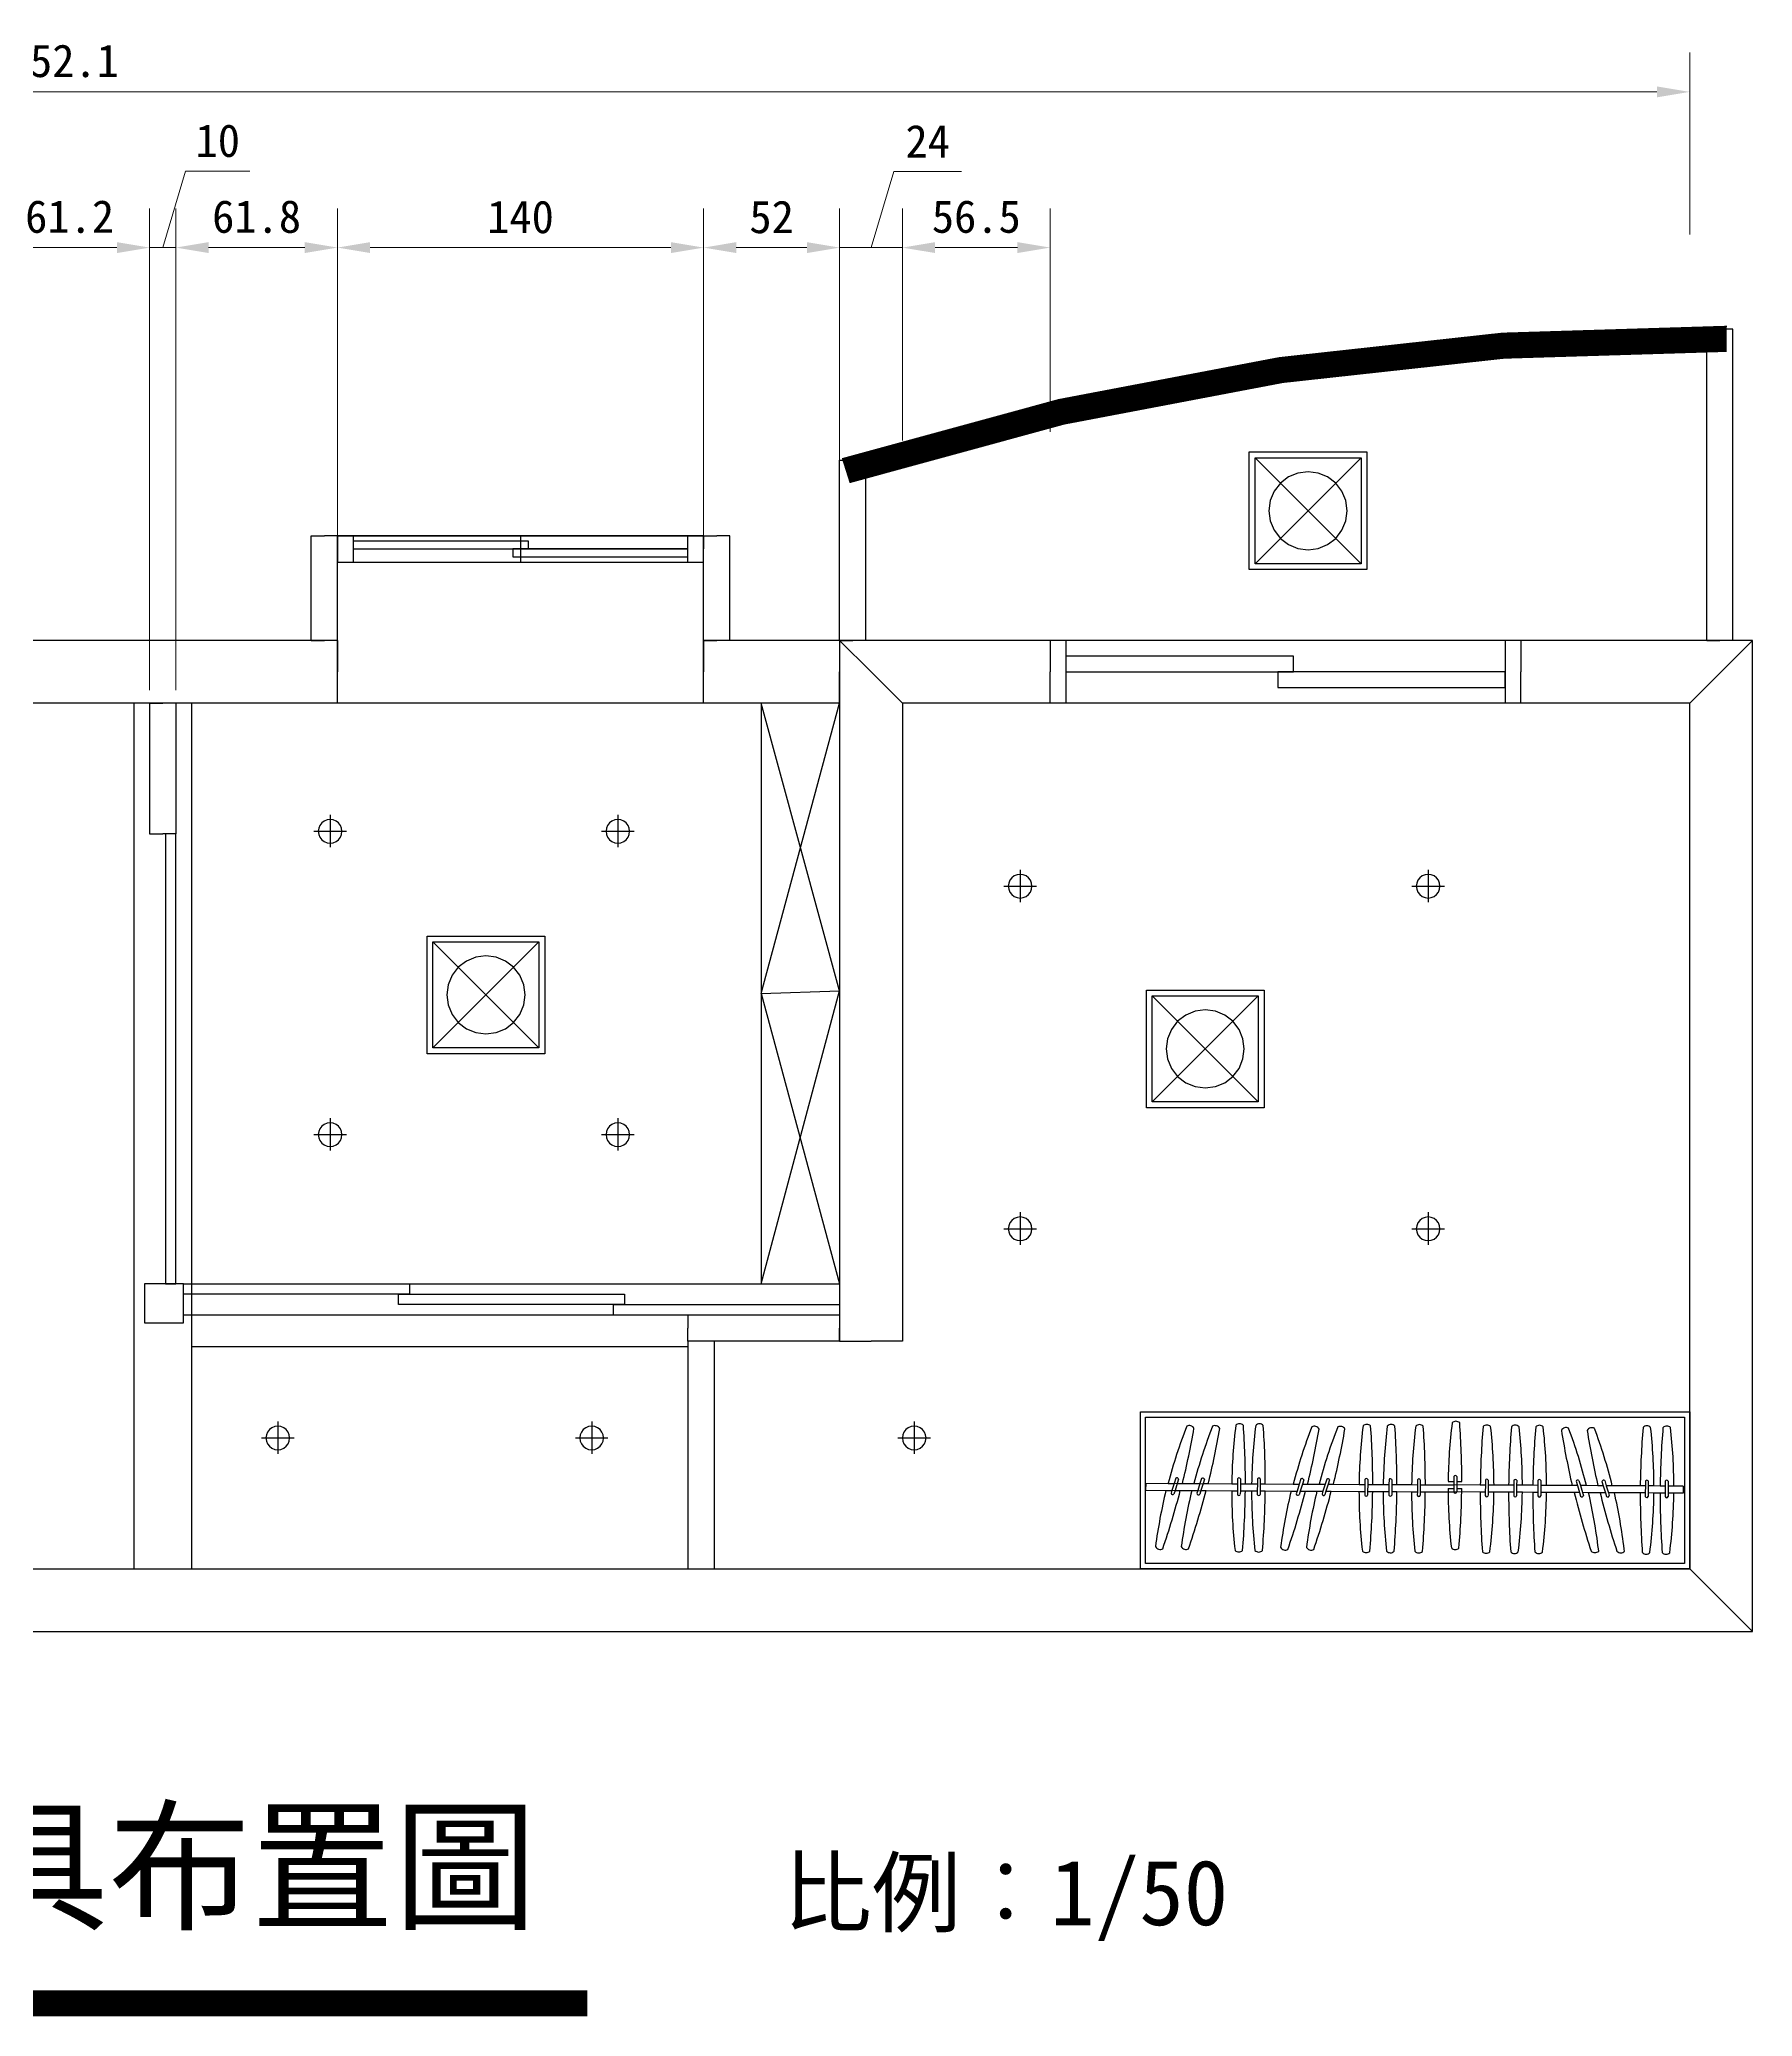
# Model space of a CAD drawing. Header units: centimetres. Extents: x 1534 to 2956, y 2480 to 3236.
# Drawn here: x 2301 to 2956, y 2480 to 3236 of the extents above; entities that cross this region are included whole.
import ezdxf

# ---------------------------------------------------------------- set-up
doc = ezdxf.new("R2010")
doc.units = ezdxf.units.CM
doc.header["$PDMODE"] = 35
for name, color, linetype in [('傢俱', 7, 'Continuous'), ('填充線', 7, 'Continuous'), ('墻體', 7, 'Continuous'), ('尺寸線', 7, 'Continuous'), ('文字', 7, 'Continuous'), ('門窗', 7, 'Continuous')]:
    doc.layers.add(name, color=color, linetype=linetype)
doc.styles.get("Standard").update_dxf_attribs({"font": 'ARIAL.TTF'})
doc.styles.add('文2.5', font='KAIU.TTF', dxfattribs={"height": 2.5})
doc.styles.add('文5', font='KAIU.TTF', dxfattribs={"height": 5})
doc.dimstyles.new('DIM2.5', dxfattribs={"dimtxt": 2.5, "dimasz": 2.5, "dimexe": 3, "dimexo": 1, "dimgap": 1, "dimtad": 1, "dimdec": 1, "dimdsep": 46, "dimtxsty": '文2.5', "dimcen": 2.5, "dimadec": 0, "dimazin": 0, "dimtfac": 1, "dimtdec": 1, "dimtmove": 0, "dimatfit": 3, "dimfxl": 1, "dimlwd": 15, "dimlwe": 15, "dimarcsym": 0})

# ---------------------------------------------------------------- blocks, each defined once
blk = doc.blocks.new('衣架')
for p, q in [((0.01, 2.7), (0, 0)), ((0, 0), (32.89, -0.19)), ((0.01, 2.7), (32.91, 2.51)), ((8.6, 2.64), (10.9, 2.63)), ((10.9, 2.63), (10.06, -0.07)), ((11.51, 4.58), (10.9, 2.63)), ((12.07, 2.62), (11.23, -0.07)), ((12.58, 4.25), (12.07, 2.62)), ((12.07, 2.62), (14.08, 2.61)), ((14.08, 2.61), (18.47, 2.59)), ((18.47, 2.59), (20.77, 2.58)), ((20.77, 2.58), (19.93, -0.12)), ((21.38, 4.53), (20.77, 2.58)), ((21.94, 2.57), (21.1, -0.13)), ((22.45, 4.2), (21.94, 2.57)), ((21.94, 2.57), (23.95, 2.56)), ((32.91, 2.51), (35.11, 2.5)), ((35.11, 2.5), (35.09, -0.2)), ((35.12, 4.4), (35.11, 2.5)), ((36.22, 2.49), (36.21, -0.21)), ((36.23, 4.4), (36.22, 2.49)), ((36.22, 2.49), (38.15, 2.48)), ((38.15, 2.48), (40.52, 2.47)), ((40.52, 2.47), (42.72, 2.46)), ((42.72, 2.46), (42.7, -0.24)), ((42.73, 4.36), (42.72, 2.46)), ((43.83, 2.45), (43.82, -0.25)), ((43.84, 4.36), (43.83, 2.45)), ((43.83, 2.45), (45.76, 2.44)), ((45.76, 2.44), (56.46, 2.38)), ((56.46, 2.38), (58.76, 2.37)), ((58.76, 2.37), (57.92, -0.32)), ((59.37, 4.32), (58.76, 2.37)), ((59.93, 2.36), (59.09, -0.33)), ((60.44, 3.99), (59.93, 2.36)), ((59.93, 2.36), (61.94, 2.35)), ((61.94, 2.35), (66.33, 2.33)), ((66.33, 2.33), (68.63, 2.32)), ((68.63, 2.32), (67.79, -0.38)), ((69.24, 4.27), (68.63, 2.32)), ((69.8, 2.31), (68.95, -0.38)), ((70.3, 3.94), (69.8, 2.31)), ((69.8, 2.31), (71.81, 2.3)), ((71.81, 2.3), (81.59, 2.25)), ((81.59, 2.25), (83.78, 2.24)), ((83.78, 2.24), (83.77, -0.46)), ((83.79, 4.14), (83.78, 2.24)), ((84.9, 2.23), (84.88, -0.47)), ((84.91, 4.13), (84.9, 2.23)), ((84.9, 2.23), (86.83, 2.22)), ((86.83, 2.22), (90.84, 2.2)), ((90.84, 2.2), (91.39, 2.19)), ((91.39, 2.19), (93.04, 2.19)), ((93.04, 2.19), (93.02, -0.51)), ((93.05, 4.09), (93.04, 2.19)), ((94.15, 2.18), (94.14, -0.52)), ((94.16, 4.08), (94.15, 2.18)), ((94.15, 2.18), (96.08, 2.17)), ((96.08, 2.17), (101.7, 2.14)), ((101.7, 2.14), (103.89, 2.13)), ((103.89, 2.13), (103.88, -0.57)), ((103.9, 4.03), (103.89, 2.13)), ((105.01, 2.12), (104.99, -0.58)), ((105.02, 4.02), (105.01, 2.12)), ((105.01, 2.12), (106.94, 2.11)), ((106.94, 2.11), (117.82, 2.05)), ((115.61, 0.71), (117.81, 0.7)), ((115.63, 3.41), (117.83, 3.4)), ((117.83, 3.4), (117.81, 0.7)), ((117.81, 0.7), (117.81, -0.65)), ((127.95, 2), (117.82, 2.05)), ((117.84, 5.3), (117.83, 3.4)), ((118.93, 0.69), (118.92, -0.66)), ((118.95, 3.39), (118.93, 0.69)), ((118.93, 0.69), (120.86, 0.68)), ((118.96, 5.3), (118.95, 3.39)), ((118.95, 3.39), (120.87, 3.38)), ((129.88, 1.99), (127.95, 2)), ((129.88, 1.99), (129.86, -0.71)), ((129.89, 3.89), (129.88, 1.99)), ((130.99, 1.98), (130.98, -0.72)), ((131, 3.88), (130.99, 1.98)), ((133.19, 1.97), (130.99, 1.98)), ((138.8, 1.94), (133.19, 1.97)), ((140.73, 1.93), (138.8, 1.94)), ((140.73, 1.93), (140.72, -0.77)), ((140.74, 3.83), (140.73, 1.93)), ((141.85, 1.92), (141.82, -2.13)), ((141.86, 3.82), (141.85, 1.92)), ((143.49, 1.91), (141.85, 1.92)), ((144.04, 1.91), (143.49, 1.91)), ((148.06, 1.89), (144.04, 1.91)), ((149.98, 1.88), (148.06, 1.89)), ((149.98, 1.88), (149.97, -0.82)), ((149.99, 3.78), (149.98, 1.88)), ((151.1, 1.87), (151.09, -0.83)), ((151.11, 3.77), (151.1, 1.87)), ((153.3, 1.86), (151.1, 1.87)), ((163.08, 1.81), (153.3, 1.86)), ((165.09, 1.79), (163.08, 1.81)), ((164.6, 3.43), (165.09, 1.79)), ((165.09, 1.79), (165.9, -0.91)), ((165.67, 3.75), (166.26, 1.79)), ((166.26, 1.79), (167.07, -0.92)), ((168.56, 1.78), (166.26, 1.79)), ((172.94, 1.75), (168.56, 1.78)), ((174.95, 1.74), (172.94, 1.75)), ((174.46, 3.37), (174.95, 1.74)), ((174.95, 1.74), (175.77, -0.96)), ((175.53, 3.69), (176.12, 1.73)), ((176.12, 1.73), (176.93, -0.97)), ((178.42, 1.72), (176.12, 1.73)), ((189.12, 1.66), (178.42, 1.72)), ((191.05, 1.65), (189.12, 1.66)), ((191.05, 1.65), (191.04, -1.05)), ((191.06, 3.56), (191.05, 1.65)), ((192.17, 1.65), (192.15, -1.05)), ((192.18, 3.55), (192.17, 1.65)), ((194.36, 1.64), (192.17, 1.65)), ((196.73, 1.62), (194.36, 1.64)), ((198.66, 1.61), (196.73, 1.62)), ((198.66, 1.61), (198.65, -1.09)), ((198.67, 3.52), (198.66, 1.61)), ((199.78, 1.61), (199.76, -1.09)), ((199.79, 3.51), (199.78, 1.61)), ((201.97, 1.59), (199.78, 1.61)), ((205.57, 1.58), (201.97, 1.59)), ((205.57, 1.58), (205.55, -1.12)), ((7.77, -0.05), (10.06, -0.07)), ((10.06, -0.07), (9.74, -1.1)), ((11.23, -0.07), (10.8, -1.44)), ((11.23, -0.07), (13.25, -0.08)), ((13.25, -0.08), (17.64, -0.11)), ((17.64, -0.11), (19.93, -0.12)), ((19.93, -0.12), (19.6, -1.16)), ((21.1, -0.13), (20.67, -1.49)), ((21.1, -0.13), (23.12, -0.14)), ((32.89, -0.19), (35.09, -0.2)), ((35.09, -0.2), (35.08, -1.55)), ((36.21, -0.21), (36.2, -1.56)), ((36.21, -0.21), (38.14, -0.22)), ((38.14, -0.22), (40.5, -0.23)), ((40.5, -0.23), (42.7, -0.24)), ((42.7, -0.24), (42.69, -1.59)), ((43.82, -0.25), (43.81, -1.6)), ((43.82, -0.25), (45.75, -0.26)), ((45.75, -0.26), (55.63, -0.31)), ((55.63, -0.31), (57.92, -0.32)), ((57.92, -0.32), (57.6, -1.36)), ((59.09, -0.33), (58.66, -1.69)), ((59.09, -0.33), (61.11, -0.34)), ((61.11, -0.34), (65.5, -0.37)), ((65.5, -0.37), (67.79, -0.38)), ((67.79, -0.38), (67.46, -1.42)), ((68.95, -0.38), (68.53, -1.75)), ((68.95, -0.38), (70.98, -0.4)), ((70.98, -0.4), (81.57, -0.45)), ((81.57, -0.45), (83.77, -0.46)), ((83.77, -0.46), (83.76, -1.82)), ((84.88, -0.47), (86.82, -0.48)), ((84.88, -0.47), (84.88, -1.82)), ((86.82, -0.48), (90.82, -0.5)), ((90.82, -0.5), (91.38, -0.51)), ((91.38, -0.51), (93.02, -0.51)), ((93.02, -0.51), (93.01, -1.87)), ((94.14, -0.52), (94.13, -1.87)), ((94.14, -0.52), (96.07, -0.53)), ((96.07, -0.53), (101.68, -0.56)), ((101.68, -0.56), (103.88, -0.57)), ((103.88, -0.57), (103.87, -1.93)), ((104.99, -0.58), (104.98, -1.93)), ((104.99, -0.58), (106.92, -0.59)), ((106.92, -0.59), (117.81, -0.65)), ((127.93, -0.7), (117.81, -0.65)), ((129.86, -0.71), (127.93, -0.7)), ((129.86, -0.71), (129.85, -2.07)), ((130.98, -0.72), (130.97, -2.07)), ((133.18, -0.73), (130.98, -0.72)), ((138.78, -0.76), (133.18, -0.73)), ((140.72, -0.77), (138.78, -0.76)), ((140.72, -0.77), (140.71, -2.12)), ((143.48, -0.79), (141.83, -0.78)), ((149.97, -0.82), (143.48, -0.79)), ((144.03, -0.79), (143.48, -0.79)), ((148.04, -0.81), (144.03, -0.79)), ((149.97, -0.82), (148.04, -0.81)), ((149.97, -0.82), (149.96, -2.18)), ((151.09, -0.83), (151.08, -2.18)), ((153.29, -0.84), (151.09, -0.83)), ((163.88, -0.9), (153.29, -0.84)), ((165.9, -0.91), (163.88, -0.9)), ((165.9, -0.91), (166.31, -2.28)), ((167.07, -0.92), (167.38, -1.96)), ((169.36, -0.93), (167.07, -0.92)), ((173.74, -0.95), (169.36, -0.93)), ((175.77, -0.96), (173.74, -0.95)), ((175.77, -0.96), (176.18, -2.33)), ((176.93, -0.97), (177.25, -2.01)), ((179.22, -0.98), (176.93, -0.97)), ((189.1, -1.04), (179.22, -0.98)), ((191.04, -1.05), (189.1, -1.04)), ((191.04, -1.05), (191.03, -2.4)), ((192.15, -1.05), (192.14, -2.4)), ((194.35, -1.06), (192.15, -1.05)), ((196.71, -1.08), (194.35, -1.06)), ((198.65, -1.09), (196.71, -1.08)), ((198.65, -1.09), (198.64, -2.44)), ((199.76, -1.09), (199.75, -2.44)), ((201.96, -1.11), (199.76, -1.09)), ((205.55, -1.12), (201.96, -1.11))]:
    blk.add_line(p, q)
for centre, radius, start, end in [((202.14, -48.15), 200.09, 158.70148, 165.2937), ((-292.32, 77.44), 315.41, 346.27713, 350.18439), ((16.67, 22.74), 2.02, 27.17913, 118.15986), ((212.01, -48.21), 200.09, 158.70148, 165.2937), ((-282.46, 77.38), 315.41, 346.27713, 350.18439), ((26.53, 22.69), 2.02, 27.17913, 118.15986), ((239.81, -0.66), 206.92, 172.91492, 179.12298), ((35.9, 23.44), 2.02, 44.19918, 135.17992), ((-274.84, 2.51), 312.99, 359.99574, 4.09388), ((247.42, -0.7), 206.92, 172.91492, 179.12298), ((43.51, 23.4), 2.02, 44.19918, 135.17992), ((-267.23, 2.46), 312.99, 359.99574, 4.09388), ((250, -48.41), 200.09, 158.70148, 165.2937), ((-244.46, 77.18), 315.41, 346.27713, 350.18439), ((64.53, 22.48), 2.02, 27.17913, 118.15986), ((259.86, -48.47), 200.09, 158.70148, 165.2937), ((-234.6, 77.12), 315.41, 346.27713, 350.18439), ((74.39, 22.43), 2.02, 27.17913, 118.15986), ((288.48, -0.92), 206.92, 172.91492, 179.12298), ((84.58, 23.18), 2.02, 44.19918, 135.17992), ((-226.16, 2.24), 312.99, 359.99574, 4.09388), ((297.74, -0.97), 206.92, 172.91492, 179.12298), ((93.83, 23.13), 2.02, 44.19918, 135.17992), ((-216.91, 2.19), 312.99, 359.99574, 4.09388), ((308.59, -1.03), 206.92, 172.91492, 179.12298), ((104.69, 23.07), 2.02, 44.19918, 135.17992), ((-206.05, 2.13), 312.99, 359.99574, 4.09388), ((322.53, 0.25), 206.92, 172.91492, 179.12298), ((118.62, 24.34), 2.02, 44.19918, 135.17992), ((-192.11, 3.41), 312.99, 359.99574, 4.09388), ((440.95, -1.83), 313.03, 175.2022, 179.30009), ((130.46, 22.93), 2.02, 44.19918, 135.17992), ((-73.69, 1.34), 206.88, 0.17288, 6.3815), ((451.8, -1.89), 313.03, 175.2022, 179.30009), ((141.31, 22.87), 2.02, 44.19918, 135.17992), ((-62.84, 1.28), 206.88, 0.17288, 6.3815), ((461.06, -1.94), 313.03, 175.2022, 179.30009), ((150.56, 22.82), 2.02, 44.19918, 135.17992), ((-53.59, 1.23), 206.88, 0.17288, 6.3815), ((160.74, 21.96), 2.02, 61.21923, 152.19997), ((470.2, 72.81), 315.22, 189.1092, 193.01763), ((-25.42, -46.61), 199.92, 14.00682, 20.60187), ((170.61, 21.91), 2.02, 61.21923, 152.19997), ((480.06, 72.76), 315.22, 189.1092, 193.01763), ((-15.55, -46.67), 199.92, 14.00682, 20.60187), ((502.12, -2.16), 313.03, 175.2022, 179.30009), ((191.63, 22.6), 2.02, 44.19918, 135.17992), ((-12.52, 1.01), 206.88, 0.17288, 6.3815), ((509.73, -2.2), 313.03, 175.2022, 179.30009), ((199.24, 22.55), 2.02, 44.19918, 135.17992), ((-4.91, 0.97), 206.88, 0.17288, 6.3815), ((11.93, 4.06), 0.673, 16.64692, 128.69208), ((21.8, 4), 0.673, 16.64692, 128.69208), ((35.67, 4.02), 0.673, 33.66697, 145.71213), ((43.28, 3.98), 0.673, 33.66697, 145.71213), ((59.79, 3.8), 0.673, 16.64692, 128.69208), ((69.66, 3.74), 0.673, 16.64692, 128.69208), ((84.35, 3.76), 0.673, 33.66697, 145.71213), ((93.6, 3.71), 0.673, 33.66697, 145.71213), ((104.46, 3.65), 0.673, 33.66697, 145.71213), ((320.84, 0.83), 205.23, 180.03166, 186.40945), ((118.39, 4.93), 0.673, 33.66697, 145.71213), ((-189.62, 3.96), 310.5, 355.18493, 359.39481), ((130.44, 3.51), 0.673, 33.66697, 145.71213), ((141.3, 3.45), 0.673, 33.66697, 145.71213), ((150.55, 3.4), 0.673, 33.66697, 145.71213), ((165.24, 3.23), 0.673, 50.68702, 162.73218), ((175.11, 3.17), 0.673, 50.68702, 162.73218), ((191.62, 3.18), 0.673, 33.66697, 145.71213), ((199.23, 3.14), 0.673, 33.66697, 145.71213), ((209.71, -48.88), 207.76, 166.40856, 172.43325), ((-278.88, 75.97), 301.87, 340.98516, 345.40668), ((10.32, -1.13), 0.578, 177.75653, 327.58246), ((219.58, -48.93), 207.76, 166.40856, 172.43325), ((-269.01, 75.92), 301.87, 340.98516, 345.40668), ((20.18, -1.18), 0.578, 177.75653, 327.58246), ((238.12, -0.08), 205.23, 180.03166, 186.40945), ((35.64, -1.41), 0.578, 194.77658, 344.60252), ((-272.35, 3.06), 310.5, 355.18493, 359.39481), ((245.73, -0.12), 205.23, 180.03166, 186.40945), ((43.25, -1.45), 0.578, 194.77658, 344.60252), ((-264.74, 3.02), 310.5, 355.18493, 359.39481), ((257.57, -49.13), 207.76, 166.40856, 172.43325), ((-231.02, 75.72), 301.87, 340.98516, 345.40668), ((58.17, -1.38), 0.578, 177.75653, 327.58246), ((267.44, -49.19), 207.76, 166.40856, 172.43325), ((-221.15, 75.66), 301.87, 340.98516, 345.40668), ((68.04, -1.44), 0.578, 177.75653, 327.58246), ((286.8, -0.34), 205.23, 180.03166, 186.40945), ((84.32, -1.67), 0.578, 194.77658, 344.60252), ((-223.67, 2.8), 310.5, 355.18493, 359.39481), ((296.05, -0.39), 205.23, 180.03166, 186.40945), ((93.57, -1.72), 0.578, 194.77658, 344.60252), ((-214.42, 2.75), 310.5, 355.18493, 359.39481), ((306.9, -0.45), 205.23, 180.03166, 186.40945), ((104.43, -1.78), 0.578, 194.77658, 344.60252), ((-203.56, 2.69), 310.5, 355.18493, 359.39481), ((118.37, -0.5), 0.578, 194.77658, 344.60252), ((438.4, -1.23), 310.47, 179.90257, 184.11269), ((130.41, -1.92), 0.578, 194.77658, 344.60252), ((-72.07, 1.9), 205.26, 352.88851, 359.26574), ((449.25, -1.29), 310.47, 179.90257, 184.11269), ((141.27, -1.98), 0.578, 194.77658, 344.60252), ((-61.22, 1.84), 205.26, 352.88851, 359.26574), ((458.5, -1.34), 310.47, 179.90257, 184.11269), ((150.52, -2.03), 0.578, 194.77658, 344.60252), ((-51.96, 1.79), 205.26, 352.88851, 359.26574), ((456.68, 71.53), 301.63, 193.89483, 198.31809), ((166.8, -1.97), 0.578, 211.79663, 1.62257), ((-33.06, -47.24), 207.65, 6.86109, 12.88737), ((466.55, 71.48), 301.63, 193.89483, 198.31809), ((176.67, -2.03), 0.578, 211.79663, 1.62257), ((-23.2, -47.3), 207.65, 6.86109, 12.88737), ((499.57, -1.56), 310.47, 179.90257, 184.11269), ((191.59, -2.25), 0.578, 194.77658, 344.60252), ((-10.9, 1.57), 205.26, 352.88851, 359.26574), ((507.18, -1.6), 310.47, 179.90257, 184.11269), ((199.2, -2.29), 0.578, 194.77658, 344.60252), ((-3.29, 1.53), 205.26, 352.88851, 359.26574), ((5.57, -20.59), 2.02, 207.17913, 298.15986), ((15.43, -20.65), 2.02, 207.17913, 298.15986), ((53.42, -20.85), 2.02, 207.17913, 298.15986), ((63.29, -20.91), 2.02, 207.17913, 298.15986), ((118.35, -20.67), 2.02, 224.19918, 315.17992), ((35.63, -21.58), 2.02, 224.19918, 315.17992), ((43.24, -21.62), 2.02, 224.19918, 315.17992), ((84.3, -21.84), 2.02, 224.19918, 315.17992), ((93.56, -21.89), 2.02, 224.19918, 315.17992), ((104.41, -21.95), 2.02, 224.19918, 315.17992), ((130.18, -22.09), 2.02, 224.19918, 315.17992), ((141.03, -22.15), 2.02, 224.19918, 315.17992), ((150.29, -22.2), 2.02, 224.19918, 315.17992), ((171.79, -21.85), 2.02, 224.19918, 315.17992), ((181.65, -21.91), 2.02, 224.19918, 315.17992), ((191.35, -22.42), 2.02, 224.19918, 315.17992), ((198.96, -22.46), 2.02, 224.19918, 315.17992)]:
    blk.add_arc(centre, radius, start, end)
at = {"layer": '填充線'}
for p, q in [((173.22, -23.28), (173.1, -22.44)), ((183.09, -23.33), (182.97, -22.49))]:
    blk.add_line(p, q, dxfattribs=at)
blk = doc.blocks.new('*D19')
at = {"layer": 'Defpoints', "color": 0, "transparency": 16777216}
for p in [(2342.92, 3156.53), (2281.72, 2982.29), (2342.92, 2982.29)]:
    blk.add_point(p, dxfattribs=at)
at = {"layer": '尺寸線', "color": 0, "linetype": 'Continuous', "lineweight": 15, "transparency": 16777216}
for p, q in [((2281.72, 2987.29), (2281.72, 3171.53)), ((2342.92, 2987.29), (2342.92, 3171.53)), ((2294.22, 3156.53), (2330.42, 3156.53))]:
    blk.add_line(p, q, dxfattribs=at)
at = {"layer": '尺寸線', "color": 0, "transparency": 16777216}
for points in [[(2294.22, 3158.62), (2294.22, 3154.45), (2281.72, 3156.53)], [(2330.42, 3158.62), (2330.42, 3154.45), (2342.92, 3156.53)]]:
    blk.add_solid(points, dxfattribs=at)
at = {"layer": '尺寸線', "color": 0, "transparency": 16777216, "insert": (2312.32, 3168.34), "char_height": 12.5, "attachment_point": 5, "style": '文2.5'}
blk.add_mtext('61.2', dxfattribs=at)
blk = doc.blocks.new('*D20')
at = {"layer": 'Defpoints', "color": 0, "transparency": 16777216}
for p in [(2352.92, 3156.53), (2342.92, 2982.29), (2352.92, 2982.29)]:
    blk.add_point(p, dxfattribs=at)
at = {"layer": '尺寸線', "color": 0, "linetype": 'Continuous', "lineweight": 15, "transparency": 16777216}
for p, q in [((2347.92, 3156.53), (2356.67, 3185.7)), ((2356.67, 3185.7), (2381.24, 3185.7)), ((2342.92, 2987.29), (2342.92, 3171.53)), ((2352.92, 2987.29), (2352.92, 3171.53)), ((2330.42, 3156.53), (2317.92, 3156.53)), ((2342.92, 3156.53), (2352.92, 3156.53)), ((2342.92, 3156.53), (2352.92, 3156.53)), ((2365.42, 3156.53), (2377.92, 3156.53))]:
    blk.add_line(p, q, dxfattribs=at)
at = {"layer": '尺寸線', "color": 0, "transparency": 16777216}
for points in [[(2330.42, 3158.62), (2330.42, 3154.45), (2342.92, 3156.53)], [(2365.42, 3158.62), (2365.42, 3154.45), (2352.92, 3156.53)]]:
    blk.add_solid(points, dxfattribs=at)
at = {"layer": '尺寸線', "color": 0, "transparency": 16777216, "insert": (2368.96, 3197.36), "char_height": 12.5, "attachment_point": 5, "style": '文2.5'}
blk.add_mtext('10', dxfattribs=at)
blk = doc.blocks.new('*D21')
at = {"layer": 'Defpoints', "color": 0, "transparency": 16777216}
for p in [(2414.72, 3156.53), (2352.92, 2982.29), (2414.72, 2982.29)]:
    blk.add_point(p, dxfattribs=at)
at = {"layer": '尺寸線', "color": 0, "linetype": 'Continuous', "lineweight": 15, "transparency": 16777216}
for p, q in [((2352.92, 2987.29), (2352.92, 3171.53)), ((2414.72, 2987.29), (2414.72, 3171.53)), ((2365.42, 3156.53), (2402.22, 3156.53))]:
    blk.add_line(p, q, dxfattribs=at)
at = {"layer": '尺寸線', "color": 0, "transparency": 16777216}
for points in [[(2365.42, 3158.62), (2365.42, 3154.45), (2352.92, 3156.53)], [(2402.22, 3158.62), (2402.22, 3154.45), (2414.72, 3156.53)]]:
    blk.add_solid(points, dxfattribs=at)
at = {"layer": '尺寸線', "color": 0, "transparency": 16777216, "insert": (2383.82, 3168.34), "char_height": 12.5, "attachment_point": 5, "style": '文2.5'}
blk.add_mtext('61.8', dxfattribs=at)
blk = doc.blocks.new('*D22')
at = {"layer": 'Defpoints', "color": 0, "transparency": 16777216}
for p in [(2554.72, 3156.53), (2414.72, 2982.29), (2554.72, 2982.29)]:
    blk.add_point(p, dxfattribs=at)
at = {"layer": '尺寸線', "color": 0, "linetype": 'Continuous', "lineweight": 15, "transparency": 16777216}
for p, q in [((2414.72, 2987.29), (2414.72, 3171.53)), ((2554.72, 2987.29), (2554.72, 3171.53)), ((2427.22, 3156.53), (2542.22, 3156.53))]:
    blk.add_line(p, q, dxfattribs=at)
at = {"layer": '尺寸線', "color": 0, "transparency": 16777216}
for points in [[(2427.22, 3158.62), (2427.22, 3154.45), (2414.72, 3156.53)], [(2542.22, 3158.62), (2542.22, 3154.45), (2554.72, 3156.53)]]:
    blk.add_solid(points, dxfattribs=at)
at = {"layer": '尺寸線', "color": 0, "transparency": 16777216, "insert": (2484.72, 3168.2), "char_height": 12.5, "attachment_point": 5, "style": '文2.5'}
blk.add_mtext('140', dxfattribs=at)
blk = doc.blocks.new('*D23')
at = {"layer": 'Defpoints', "color": 0, "transparency": 16777216}
for p in [(2606.72, 3156.53), (2554.72, 2982.29), (2606.72, 2982.29)]:
    blk.add_point(p, dxfattribs=at)
at = {"layer": '尺寸線', "color": 0, "linetype": 'Continuous', "lineweight": 15, "transparency": 16777216}
for p, q in [((2554.72, 2987.29), (2554.72, 3171.53)), ((2606.72, 2987.29), (2606.72, 3171.53)), ((2567.22, 3156.53), (2594.22, 3156.53))]:
    blk.add_line(p, q, dxfattribs=at)
at = {"layer": '尺寸線', "color": 0, "transparency": 16777216}
for points in [[(2567.22, 3158.62), (2567.22, 3154.45), (2554.72, 3156.53)], [(2594.22, 3158.62), (2594.22, 3154.45), (2606.72, 3156.53)]]:
    blk.add_solid(points, dxfattribs=at)
at = {"layer": '尺寸線', "color": 0, "transparency": 16777216, "insert": (2580.72, 3168.2), "char_height": 12.5, "attachment_point": 5, "style": '文2.5'}
blk.add_mtext('52', dxfattribs=at)
blk = doc.blocks.new('*D24')
at = {"layer": 'Defpoints', "color": 0, "transparency": 16777216}
for p in [(2630.72, 3156.53), (2630.72, 3088.71), (2606.72, 2982.29)]:
    blk.add_point(p, dxfattribs=at)
at = {"layer": '尺寸線', "color": 0, "linetype": 'Continuous', "lineweight": 15, "transparency": 16777216}
for p, q in [((2618.72, 3156.53), (2627.45, 3185.63)), ((2627.45, 3185.63), (2653.34, 3185.63)), ((2606.72, 2987.29), (2606.72, 3171.53)), ((2630.72, 3093.71), (2630.72, 3171.53)), ((2594.22, 3156.53), (2581.72, 3156.53)), ((2606.72, 3156.53), (2630.72, 3156.53)), ((2606.72, 3156.53), (2630.72, 3156.53)), ((2643.22, 3156.53), (2655.72, 3156.53))]:
    blk.add_line(p, q, dxfattribs=at)
at = {"layer": '尺寸線', "color": 0, "transparency": 16777216}
for points in [[(2594.22, 3158.62), (2594.22, 3154.45), (2606.72, 3156.53)], [(2643.22, 3158.62), (2643.22, 3154.45), (2630.72, 3156.53)]]:
    blk.add_solid(points, dxfattribs=at)
at = {"layer": '尺寸線', "color": 0, "transparency": 16777216, "insert": (2640.39, 3197.22), "char_height": 12.5, "attachment_point": 5, "style": '文2.5'}
blk.add_mtext('24', dxfattribs=at)
blk = doc.blocks.new('*D25')
at = {"layer": 'Defpoints', "color": 0, "transparency": 16777216}
for p in [(2687.22, 3156.53), (2630.72, 3077.81), (2687.22, 3081.12)]:
    blk.add_point(p, dxfattribs=at)
at = {"layer": '尺寸線', "color": 0, "linetype": 'Continuous', "lineweight": 15, "transparency": 16777216}
for p, q in [((2630.72, 3082.81), (2630.72, 3171.53)), ((2687.22, 3086.12), (2687.22, 3171.53)), ((2643.22, 3156.53), (2674.72, 3156.53))]:
    blk.add_line(p, q, dxfattribs=at)
at = {"layer": '尺寸線', "color": 0, "transparency": 16777216}
for points in [[(2643.22, 3158.62), (2643.22, 3154.45), (2630.72, 3156.53)], [(2674.72, 3158.62), (2674.72, 3154.45), (2687.22, 3156.53)]]:
    blk.add_solid(points, dxfattribs=at)
at = {"layer": '尺寸線', "color": 0, "transparency": 16777216, "insert": (2658.97, 3168.34), "char_height": 12.5, "attachment_point": 5, "style": '文2.5'}
blk.add_mtext('56.5', dxfattribs=at)
blk = doc.blocks.new('*D26')
at = {"layer": 'Defpoints', "color": 0, "transparency": 16777216}
for p in [(2931.72, 3216.09), (1679.62, 3156.53), (2931.72, 3156.53)]:
    blk.add_point(p, dxfattribs=at)
at = {"layer": '尺寸線', "color": 0, "linetype": 'Continuous', "lineweight": 15, "transparency": 16777216}
for p, q in [((1679.62, 3161.53), (1679.62, 3231.09)), ((2931.72, 3161.53), (2931.72, 3231.09)), ((1692.12, 3216.09), (2919.22, 3216.09))]:
    blk.add_line(p, q, dxfattribs=at)
at = {"layer": '尺寸線', "color": 0, "transparency": 16777216}
for points in [[(1692.12, 3218.17), (1692.12, 3214), (1679.62, 3216.09)], [(2919.22, 3218.17), (2919.22, 3214), (2931.72, 3216.09)]]:
    blk.add_solid(points, dxfattribs=at)
at = {"layer": '尺寸線', "color": 0, "transparency": 16777216, "insert": (2305.67, 3227.9), "char_height": 12.5, "attachment_point": 5, "style": '文2.5'}
blk.add_mtext('1252.1', dxfattribs=at)
blk = doc.blocks.new('筒燈')
for p, q in [((-6.23, 0), (-4.52, 0)), ((-4.37, 1.17), (-4.52, 0)), ((-4.52, 0), (-4.37, -1.17)), ((-4.52, 0), (4.52, 0)), ((-3.92, 2.26), (-4.37, 1.17)), ((-3.2, 3.2), (-3.92, 2.26)), ((-2.26, 3.92), (-3.2, 3.2)), ((-1.17, 4.37), (-2.26, 3.92)), ((0, 4.52), (-1.17, 4.37)), ((0, 6.31), (0, 4.52)), ((1.17, 4.37), (0, 4.52)), ((0, 4.52), (0, -4.52)), ((2.26, 3.92), (1.17, 4.37)), ((3.2, 3.2), (2.26, 3.92)), ((3.92, 2.26), (3.2, 3.2)), ((4.37, 1.17), (3.92, 2.26)), ((4.52, 0), (4.37, 1.17)), ((4.37, -1.17), (4.52, 0)), ((4.52, 0), (6.21, 0)), ((-4.37, -1.17), (-3.92, -2.26)), ((-3.92, -2.26), (-3.2, -3.2)), ((-3.2, -3.2), (-2.26, -3.92)), ((-2.26, -3.92), (-1.17, -4.37)), ((-1.17, -4.37), (0, -4.52)), ((0, -4.52), (1.17, -4.37)), ((0, -4.52), (0, -6.12)), ((1.17, -4.37), (2.26, -3.92)), ((2.26, -3.92), (3.2, -3.2)), ((3.2, -3.2), (3.92, -2.26)), ((3.92, -2.26), (4.37, -1.17))]:
    blk.add_line(p, q)
blk = doc.blocks.new('吸頂燈')
for p, q in [((-22.5, 22.5), (22.5, 22.5)), ((-22.5, -22.5), (-22.5, 22.5)), ((-20.25, 20.25), (20.25, 20.25)), ((-20.25, -20.25), (-20.25, 20.25)), ((-10.57, 10.57), (-20.25, 20.25)), ((20.25, 20.25), (10.57, 10.57)), ((20.25, 20.25), (20.25, -20.25)), ((22.5, 22.5), (22.5, -22.5)), ((-10.57, 10.57), (-12.94, 7.47)), ((-7.47, 12.94), (-10.57, 10.57)), ((10.57, -10.57), (-10.57, 10.57)), ((10.57, 10.57), (-10.57, -10.57)), ((-3.87, 14.44), (-7.47, 12.94)), ((0, 14.95), (-3.87, 14.44)), ((3.87, 14.44), (0, 14.95)), ((7.47, 12.94), (3.87, 14.44)), ((10.57, 10.57), (7.47, 12.94)), ((12.94, 7.47), (10.57, 10.57)), ((-14.44, 3.87), (-14.95, 0)), ((-12.94, 7.47), (-14.44, 3.87)), ((14.44, 3.87), (12.94, 7.47)), ((14.95, 0), (14.44, 3.87)), ((-14.95, 0), (-14.44, -3.87)), ((-14.44, -3.87), (-12.94, -7.47)), ((-12.94, -7.47), (-10.57, -10.57)), ((10.57, -10.57), (12.94, -7.47)), ((12.94, -7.47), (14.44, -3.87)), ((14.44, -3.87), (14.95, 0)), ((-10.57, -10.57), (-20.25, -20.25)), ((-10.57, -10.57), (-7.47, -12.94)), ((-7.47, -12.94), (-3.87, -14.44)), ((-3.87, -14.44), (0, -14.95)), ((0, -14.95), (3.87, -14.44)), ((3.87, -14.44), (7.47, -12.94)), ((7.47, -12.94), (10.57, -10.57)), ((20.25, -20.25), (10.57, -10.57)), ((22.5, -22.5), (-22.5, -22.5)), ((20.25, -20.25), (-20.25, -20.25))]:
    blk.add_line(p, q)

msp = doc.modelspace()

# ---------------------------------------------------------------- linework, layer by layer
for p, q in [((2336.92, 2982.29), (2336.92, 2651.29)), ((2342.92, 2982.29), (2347.92, 2982.29)), ((2342.92, 2982.29), (2342.92, 2932.29)), ((2352.92, 2982.29), (2347.92, 2982.29)), ((2352.92, 2982.29), (2352.92, 2932.29)), ((2358.92, 2982.29), (2358.92, 2651.29)), ((2342.92, 2932.29), (2347.92, 2932.29)), ((2352.92, 2932.29), (2347.92, 2932.29)), ((2606.72, 2748.29), (2548.72, 2748.29)), ((2548.72, 2748.29), (2548.72, 2743.29)), ((2606.72, 2748.29), (2606.72, 2743.29)), ((2548.72, 2738.29), (2548.72, 2743.29)), ((2606.72, 2738.29), (2548.72, 2738.29)), ((2606.72, 2738.29), (2606.72, 2743.29)), ((2358.92, 2736.29), (2548.72, 2736.29))]:
    msp.add_line(p, q)
at = {"layer": '傢俱'}
for p, q in [((2606.72, 2982.29), (2554.72, 2982.29)), ((2576.72, 2982.29), (2576.72, 2760.29)), ((2606.72, 2872.29), (2576.72, 2982.29)), ((2576.72, 2871.29), (2606.72, 2982.29)), ((2576.72, 2871.29), (2606.72, 2872.29)), ((2576.72, 2760.29), (2606.72, 2872.29)), ((2576.72, 2871.29), (2606.72, 2760.29))]:
    msp.add_line(p, q, dxfattribs=at)
for points in [[(2606.72, 2748.29), (2520.32, 2748.29), (2520.32, 2752.29), (2606.72, 2752.29)], [(2931.72, 2651.29), (2721.72, 2651.29), (2721.72, 2711.29), (2931.72, 2711.29)], [(2929.72, 2653.29), (2723.72, 2653.29), (2723.72, 2709.29), (2929.72, 2709.29)]]:
    msp.add_lwpolyline(points, close=True, dxfattribs=at)
at = {"layer": '墻體'}
for p, q in [((2938.22, 3006.29), (2938.22, 3125.29)), ((2938.22, 3125.29), (2943.22, 3125.29)), ((2948.22, 3125.29), (2943.22, 3125.29)), ((2948.22, 3006.29), (2948.22, 3125.29)), ((2606.72, 3006.29), (2606.72, 3075.29)), ((2606.72, 3075.29), (2611.72, 3075.29)), ((2616.72, 3075.29), (2611.72, 3075.29)), ((2616.72, 3006.29), (2616.72, 3075.29)), ((2404.72, 3006.29), (2404.72, 3046.29)), ((2404.72, 3046.29), (2409.72, 3046.29)), ((2414.72, 3046.29), (2409.72, 3046.29)), ((2414.72, 3006.29), (2414.72, 3046.29)), ((2554.72, 3006.29), (2554.72, 3046.29)), ((2554.72, 3046.29), (2559.72, 3046.29)), ((2564.72, 3046.29), (2559.72, 3046.29)), ((2564.72, 3006.29), (2564.72, 3046.29)), ((2414.72, 3006.29), (2281.72, 3006.29)), ((2404.72, 3006.29), (2409.72, 3006.29)), ((2414.72, 3006.29), (2409.72, 3006.29)), ((2414.72, 3006.29), (2414.72, 2994.29)), ((2606.72, 3006.29), (2554.72, 3006.29)), ((2554.72, 3006.29), (2554.72, 2994.29)), ((2554.72, 3006.29), (2559.72, 3006.29)), ((2564.72, 3006.29), (2559.72, 3006.29)), ((2687.22, 3006.29), (2606.72, 3006.29)), ((2606.72, 3006.29), (2606.72, 2738.29)), ((2606.72, 3006.29), (2618.72, 2994.29)), ((2606.72, 3006.29), (2606.72, 2994.29)), ((2606.72, 3006.29), (2611.72, 3006.29)), ((2616.72, 3006.29), (2611.72, 3006.29)), ((2687.22, 3006.29), (2687.22, 2994.29)), ((2955.72, 3006.29), (2867.22, 3006.29)), ((2867.22, 3006.29), (2867.22, 2994.29)), ((2938.22, 3006.29), (2943.22, 3006.29)), ((2948.22, 3006.29), (2943.22, 3006.29)), ((2955.72, 3006.29), (2943.72, 2994.29)), ((2955.72, 2627.29), (2955.72, 3006.29)), ((2414.72, 2982.29), (2414.72, 2994.29)), ((2554.72, 2982.29), (2554.72, 2994.29)), ((2606.72, 2982.29), (2606.72, 2994.29)), ((2630.72, 2982.29), (2618.72, 2994.29)), ((2687.22, 2982.29), (2687.22, 2994.29)), ((2867.22, 2982.29), (2867.22, 2994.29)), ((2931.72, 2982.29), (2943.72, 2994.29)), ((2414.72, 2982.29), (2281.72, 2982.29)), ((2554.72, 2982.29), (2414.72, 2982.29)), ((2606.72, 2982.29), (2554.72, 2982.29)), ((2687.22, 2982.29), (2630.72, 2982.29)), ((2630.72, 2982.29), (2630.72, 2738.29)), ((2931.72, 2982.29), (2867.22, 2982.29)), ((2931.72, 2651.29), (2931.72, 2982.29)), ((2606.72, 2738.29), (2618.72, 2738.29)), ((2630.72, 2738.29), (2618.72, 2738.29)), ((1699.92, 2651.29), (2931.72, 2651.29)), ((2931.72, 2651.29), (2943.72, 2639.29)), ((2955.72, 2627.29), (2943.72, 2639.29)), ((1699.92, 2627.29), (2955.72, 2627.29))]:
    msp.add_line(p, q, dxfattribs=at)
at = {"layer": '墻體', "linetype": 'Continuous'}
for p, q in [((2414.72, 2982.29), (2414.72, 3006.29)), ((2554.72, 2982.29), (2554.72, 3006.29))]:
    msp.add_line(p, q, dxfattribs=at)
at = {"layer": '墻體', "const_width": 10}
msp.add_lwpolyline([(2945.89, 3121.64, 0.078791), (2609.05, 3071.21, 0.875584)], format="xyb", dxfattribs=at)
at = {"layer": '文字'}
for p, q in [((2548.72, 2738.29), (2548.72, 2651.29)), ((2558.72, 2738.29), (2558.72, 2651.29))]:
    msp.add_line(p, q, dxfattribs=at)
at = {"layer": '文字', "const_width": 10}
msp.add_lwpolyline([(1833.43, 2485.05), (2510.24, 2485.05)], dxfattribs=at)
at = {"layer": '門窗'}
for p, q in [((2414.72, 3046.29), (2414.72, 3041.29)), ((2414.72, 3046.29), (2554.72, 3046.29)), ((2554.72, 3046.29), (2414.72, 3046.29)), ((2414.72, 3046.29), (2414.72, 3036.29)), ((2414.72, 3036.29), (2414.72, 3041.29)), ((2420.72, 3046.29), (2420.72, 3036.29)), ((2487.72, 3044.29), (2420.72, 3044.29)), ((2420.72, 3044.29), (2420.72, 3041.29)), ((2420.72, 3041.29), (2548.72, 3041.29)), ((2420.72, 3041.29), (2487.72, 3041.29)), ((2548.72, 3041.29), (2481.72, 3041.29)), ((2481.72, 3041.29), (2481.72, 3038.29)), ((2484.72, 3046.29), (2484.72, 3036.29)), ((2487.72, 3041.29), (2487.72, 3044.29)), ((2548.72, 3036.29), (2548.72, 3046.29)), ((2548.72, 3038.29), (2548.72, 3041.29)), ((2554.72, 3046.29), (2554.72, 3041.29)), ((2554.72, 3036.29), (2554.72, 3046.29)), ((2554.72, 3036.29), (2554.72, 3041.29)), ((2414.72, 3036.29), (2554.72, 3036.29)), ((2414.72, 3036.29), (2554.72, 3036.29)), ((2481.72, 3038.29), (2548.72, 3038.29)), ((2867.22, 3006.29), (2687.22, 3006.29)), ((2687.22, 3006.29), (2687.22, 2994.29)), ((2693.22, 3006.29), (2693.22, 2982.29)), ((2861.22, 3006.29), (2861.22, 2982.29)), ((2867.22, 3006.29), (2867.22, 2994.29)), ((2687.22, 2982.29), (2687.22, 2994.29)), ((2867.22, 2982.29), (2867.22, 2994.29)), ((2342.92, 2982.29), (2306.92, 2982.29)), ((2867.22, 2982.29), (2687.22, 2982.29)), ((2355.92, 2760.29), (2606.72, 2760.29)), ((2548.72, 2748.29), (2355.92, 2748.29))]:
    msp.add_line(p, q, dxfattribs=at)
for points in [[(2693.22, 2994.29), (2780.22, 2994.29), (2780.22, 3000.29), (2693.22, 3000.29)], [(2861.22, 2994.29), (2774.22, 2994.29), (2774.22, 2988.29), (2861.22, 2988.29)], [(2352.92, 2932.29), (2348.92, 2932.29), (2348.92, 2760.29), (2352.92, 2760.29)], [(2355.92, 2760.29), (2340.92, 2760.29), (2340.92, 2745.29), (2355.92, 2745.29)], [(2355.92, 2760.29), (2442.32, 2760.29), (2442.32, 2756.29), (2355.92, 2756.29)], [(2438.12, 2756.29), (2524.52, 2756.29), (2524.52, 2752.29), (2438.12, 2752.29)]]:
    msp.add_lwpolyline(points, close=True, dxfattribs=at)

# ---------------------------------------------------------------- block references
for name, p in [('吸頂燈', (2785.83, 3055.88)), ('筒燈', (2411.92, 2933.29)), ('筒燈', (2521.92, 2933.29)), ('筒燈', (2675.72, 2912.29)), ('筒燈', (2831.72, 2912.29)), ('吸頂燈', (2471.5, 2870.75)), ('吸頂燈', (2746.5, 2850.09)), ('筒燈', (2411.92, 2817.29)), ('筒燈', (2521.92, 2817.29)), ('筒燈', (2675.72, 2781.29)), ('筒燈', (2831.72, 2781.29)), ('筒燈', (2391.92, 2701.29)), ('筒燈', (2511.92, 2701.29)), ('筒燈', (2635.23, 2701.29))]:
    msp.add_blockref(name, p)
at = {"layer": '傢俱'}
msp.add_blockref('衣架', (2723.72, 2681.29), dxfattribs=at)

# ---------------------------------------------------------------- texts
at = {"layer": '文字', "insert": (1836.16, 2557.4), "char_height": 40, "attachment_point": 1}
msp.add_mtext_dynamic_manual_height_columns('小套房天花平頂燈具布置圖', width=876.0973, gutter_width=200, heights=[0], dxfattribs=at)
at = {"layer": '文字', "insert": (2584.96, 2539.95), "char_height": 25, "attachment_point": 1, "style": '文5'}
msp.add_mtext_dynamic_manual_height_columns('比例︰1/50', width=230.4451, gutter_width=125, heights=[0], dxfattribs=at)

# ---------------------------------------------------------------- dimensions: what is measured, and where the dimension line sits
at = {"layer": '尺寸線'}
for base, p1, p2, picture, middle in [((2931.72, 3216.09), (1679.62, 3156.53), (2931.72, 3156.53), '*D26', (2305.67, 3227.9)), ((2352.92, 3156.53), (2342.92, 2982.29), (2352.92, 2982.29), '*D20', (2361.67, 3197.36)), ((2630.72, 3156.53), (2606.72, 2982.29), (2630.72, 3088.71), '*D24', (2632.45, 3197.22)), ((2342.92, 3156.53), (2281.72, 2982.29), (2342.92, 2982.29), '*D19', (2312.32, 3168.34)), ((2414.72, 3156.53), (2352.92, 2982.29), (2414.72, 2982.29), '*D21', (2383.82, 3168.34)), ((2554.72, 3156.53), (2414.72, 2982.29), (2554.72, 2982.29), '*D22', (2484.72, 3168.2)), ((2606.72, 3156.53), (2554.72, 2982.29), (2606.72, 2982.29), '*D23', (2580.72, 3168.2)), ((2687.22, 3156.53), (2630.72, 3077.81), (2687.22, 3081.12), '*D25', (2658.97, 3168.34))]:
    dim = msp.add_linear_dim(base=base, p1=p1, p2=p2, dimstyle='DIM2.5', dxfattribs=at)
    dim.commit()
    dim.dimension.update_dxf_attribs({"geometry": picture, "text_midpoint": middle})

doc.saveas('drawing.dxf')
